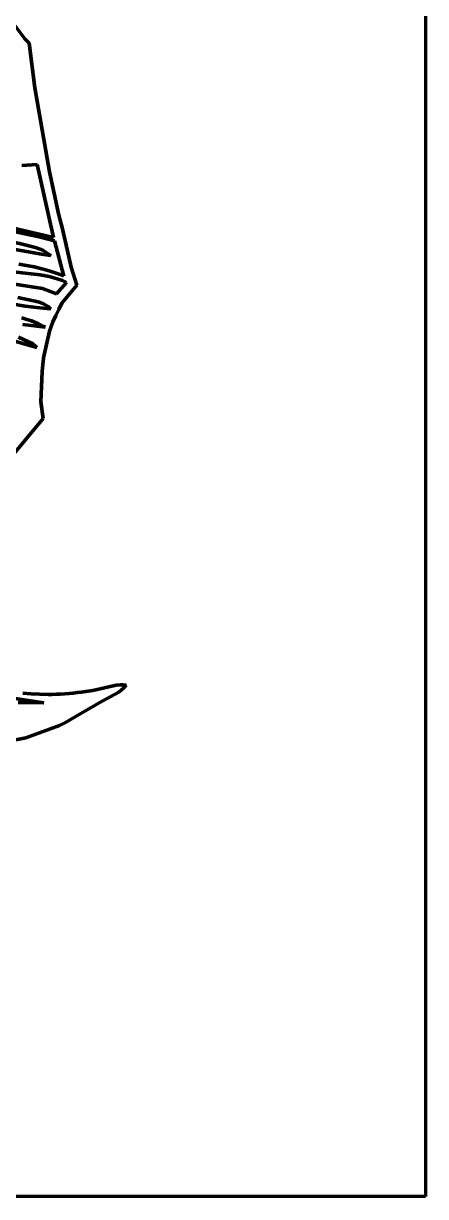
# Model space of a CAD drawing. Header units: millimetres. Extents: x 0 to 8.3, y 0 to 11.7.
# Drawn here: x 6.44 to 8.26, y 0 to 5.32 of the extents above; entities that cross this region are included whole.
import ezdxf

# ---------------------------------------------------------------- set-up
doc = ezdxf.new("R2010")
doc.units = ezdxf.units.MM
doc.layers.add('color#000000ff', color=7, linetype='CONTINUOUS', lineweight=100)
doc.layers.add('color#ffffffff', color=7, linetype='CONTINUOUS', lineweight=100)

msp = doc.modelspace()

# ---------------------------------------------------------------- linework, layer by layer
at = {"layer": 'color#000000ff'}
for p, q in [((6.3835, 5.333), (6.4466, 5.2501)), ((6.4466, 5.2501), (6.4657, 5.2298)), ((6.4657, 5.2298), (6.4915, 5.0276)), ((6.4915, 5.0276), (6.5588, 4.6458)), ((6.5014, 4.6801), (6.4319, 4.6746)), ((6.5768, 4.3481), (6.5014, 4.6801)), ((6.5588, 4.6458), (6.6008, 4.4505)), ((6.2702, 4.4194), (6.5768, 4.3481)), ((6.6008, 4.4505), (6.6149, 4.3941)), ((6.5109, 4.3512), (6.3883, 4.3769)), ((6.6149, 4.3941), (6.656, 4.2147)), ((6.5225, 4.2727), (6.3064, 4.3103)), ((6.396, 4.3268), (6.4404, 4.3171)), ((6.4404, 4.3171), (6.4697, 4.3096)), ((6.4697, 4.3096), (6.4989, 4.3012)), ((6.5804, 4.3337), (6.5109, 4.3512)), ((6.6237, 4.1733), (6.5804, 4.3337)), ((6.4989, 4.3012), (6.5278, 4.2917)), ((6.564, 4.2675), (6.5225, 4.2727)), ((6.5278, 4.2917), (6.564, 4.2675)), ((6.4195, 4.2285), (6.4889, 4.2153)), ((6.4889, 4.2153), (6.53, 4.2053)), ((6.53, 4.2053), (6.5572, 4.1975)), ((6.656, 4.2147), (6.6819, 4.1329)), ((6.117, 4.1805), (6.5256, 4.1179)), ((6.5164, 4.1797), (6.3409, 4.1985)), ((6.5569, 4.1716), (6.5164, 4.1797)), ((6.577, 4.1664), (6.5569, 4.1716)), ((6.5572, 4.1975), (6.584, 4.1887)), ((6.5968, 4.1604), (6.577, 4.1664)), ((6.584, 4.1887), (6.6106, 4.1788)), ((6.6164, 4.1534), (6.5968, 4.1604)), ((6.6106, 4.1788), (6.6237, 4.1733)), ((6.6357, 4.1453), (6.6164, 4.1534)), ((6.5256, 4.1179), (6.59, 4.0932)), ((6.59, 4.0932), (6.6357, 4.1453)), ((6.6819, 4.1329), (6.6134, 4.0513)), ((6.3309, 4.0575), (6.4472, 4.0375)), ((6.5067, 4.0574), (6.4137, 4.0768)), ((6.5274, 4.0497), (6.5067, 4.0574)), ((6.5421, 4.0421), (6.5274, 4.0497)), ((6.6134, 4.0513), (6.601, 4.0228)), ((6.4472, 4.0375), (6.514, 4.0292)), ((6.514, 4.0292), (6.5644, 4.025)), ((6.5514, 4.036), (6.5421, 4.0421)), ((6.5602, 4.0289), (6.5514, 4.036)), ((6.5644, 4.025), (6.5602, 4.0289)), ((6.5868, 3.9953), (6.5726, 3.9668)), ((6.601, 4.0228), (6.5868, 3.9953)), ((6.4551, 3.9776), (6.4333, 3.9838)), ((6.4372, 3.9544), (6.5378, 3.9415)), ((6.4765, 3.9705), (6.4551, 3.9776)), ((6.487, 3.9665), (6.4765, 3.9705)), ((6.4974, 3.9622), (6.487, 3.9665)), ((6.5077, 3.9576), (6.4974, 3.9622)), ((6.5179, 3.9526), (6.5077, 3.9576)), ((6.5279, 3.9472), (6.5179, 3.9526)), ((6.5378, 3.9415), (6.5279, 3.9472)), ((6.5726, 3.9668), (6.5586, 3.9238)), ((6.2845, 3.9108), (6.5003, 3.8506)), ((6.4831, 3.8668), (6.4168, 3.8973)), ((6.5586, 3.9238), (6.5313, 3.8028)), ((6.5003, 3.8506), (6.4831, 3.8668)), ((6.5313, 3.8028), (6.5253, 3.7413)), ((6.5253, 3.7413), (6.5193, 3.604)), ((6.5193, 3.604), (6.5286, 3.5275)), ((6.5286, 3.5275), (6.3578, 3.3231)), ((6.6846, 2.2848), (6.7036, 2.2875)), ((6.7036, 2.2875), (6.7225, 2.2906)), ((6.7225, 2.2906), (6.7542, 2.295)), ((6.7542, 2.295), (6.8603, 2.3185)), ((6.8726, 2.2878), (6.7967, 2.2463)), ((6.8603, 2.3185), (6.8794, 2.3201)), ((6.8933, 2.3053), (6.8726, 2.2878)), ((6.8794, 2.3201), (6.8923, 2.3202)), ((6.8923, 2.3202), (6.9052, 2.3193)), ((6.9052, 2.3193), (6.8933, 2.3053)), ((6.5115, 2.2424), (6.2351, 2.2833)), ((6.4153, 2.2396), (6.5325, 2.2388)), ((6.4372, 2.2827), (6.4753, 2.2797)), ((6.4753, 2.2797), (6.5134, 2.2777)), ((6.5325, 2.2388), (6.5115, 2.2424)), ((6.5134, 2.2777), (6.5515, 2.2769)), ((6.5515, 2.2769), (6.5705, 2.277)), ((6.5705, 2.277), (6.5896, 2.2774)), ((6.5896, 2.2774), (6.6086, 2.2781)), ((6.6086, 2.2781), (6.6276, 2.2792)), ((6.6276, 2.2792), (6.6466, 2.2807)), ((6.6466, 2.2807), (6.6656, 2.2825)), ((6.6656, 2.2825), (6.6846, 2.2848)), ((6.7967, 2.2463), (6.7001, 2.1908)), ((6.7001, 2.1908), (6.6305, 2.149)), ((6.6027, 2.1353), (6.45, 2.0793)), ((6.6305, 2.149), (6.6027, 2.1353)), ((6.45, 2.0793), (6.2742, 2.0456))]:
    msp.add_line(p, q, dxfattribs=at)
at = {"layer": 'color#ffffffff'}
for p, q in [((8.2639, 11.6806), (8.2639, 0)), ((6.4466, 5.2501), (6.3835, 5.333)), ((6.4657, 5.2298), (6.4466, 5.2501)), ((6.4915, 5.0276), (6.4657, 5.2298)), ((6.5588, 4.6458), (6.4915, 5.0276)), ((6.4319, 4.6746), (6.5014, 4.6801)), ((6.5014, 4.6801), (6.5768, 4.3481)), ((6.6008, 4.4505), (6.5588, 4.6458)), ((6.5768, 4.3481), (6.2702, 4.4194)), ((6.6149, 4.3941), (6.6008, 4.4505)), ((6.3883, 4.3769), (6.5109, 4.3512)), ((6.656, 4.2147), (6.6149, 4.3941)), ((6.3064, 4.3103), (6.5225, 4.2727)), ((6.4404, 4.3171), (6.396, 4.3268)), ((6.4697, 4.3096), (6.4404, 4.3171)), ((6.4989, 4.3012), (6.4697, 4.3096)), ((6.5109, 4.3512), (6.5804, 4.3337)), ((6.5804, 4.3337), (6.6237, 4.1733)), ((6.5278, 4.2917), (6.4989, 4.3012)), ((6.5225, 4.2727), (6.564, 4.2675)), ((6.564, 4.2675), (6.5278, 4.2917)), ((6.4889, 4.2153), (6.4195, 4.2285)), ((6.53, 4.2053), (6.4889, 4.2153)), ((6.5572, 4.1975), (6.53, 4.2053)), ((6.6819, 4.1329), (6.656, 4.2147)), ((6.5256, 4.1179), (6.117, 4.1805)), ((6.3409, 4.1985), (6.5164, 4.1797)), ((6.5164, 4.1797), (6.5569, 4.1716)), ((6.5569, 4.1716), (6.577, 4.1664)), ((6.584, 4.1887), (6.5572, 4.1975)), ((6.577, 4.1664), (6.5968, 4.1604)), ((6.6106, 4.1788), (6.584, 4.1887)), ((6.5968, 4.1604), (6.6164, 4.1534)), ((6.6237, 4.1733), (6.6106, 4.1788)), ((6.6164, 4.1534), (6.6357, 4.1453)), ((6.59, 4.0932), (6.5256, 4.1179)), ((6.6357, 4.1453), (6.59, 4.0932)), ((6.6134, 4.0513), (6.6819, 4.1329)), ((6.4472, 4.0375), (6.3309, 4.0575)), ((6.4137, 4.0768), (6.5067, 4.0574)), ((6.5067, 4.0574), (6.5274, 4.0497)), ((6.5274, 4.0497), (6.5421, 4.0421)), ((6.601, 4.0228), (6.6134, 4.0513)), ((6.514, 4.0292), (6.4472, 4.0375)), ((6.5644, 4.025), (6.514, 4.0292)), ((6.5421, 4.0421), (6.5514, 4.036)), ((6.5514, 4.036), (6.5602, 4.0289)), ((6.5602, 4.0289), (6.5644, 4.025)), ((6.5726, 3.9668), (6.5868, 3.9953)), ((6.5868, 3.9953), (6.601, 4.0228)), ((6.4333, 3.9838), (6.4551, 3.9776)), ((6.5378, 3.9415), (6.4372, 3.9544)), ((6.4551, 3.9776), (6.4765, 3.9705)), ((6.4765, 3.9705), (6.487, 3.9665)), ((6.487, 3.9665), (6.4974, 3.9622)), ((6.4974, 3.9622), (6.5077, 3.9576)), ((6.5077, 3.9576), (6.5179, 3.9526)), ((6.5179, 3.9526), (6.5279, 3.9472)), ((6.5279, 3.9472), (6.5378, 3.9415)), ((6.5586, 3.9238), (6.5726, 3.9668)), ((6.5003, 3.8506), (6.2845, 3.9108)), ((6.4168, 3.8973), (6.4831, 3.8668)), ((6.5313, 3.8028), (6.5586, 3.9238)), ((6.4831, 3.8668), (6.5003, 3.8506)), ((6.5253, 3.7413), (6.5313, 3.8028)), ((6.5193, 3.604), (6.5253, 3.7413)), ((6.5286, 3.5275), (6.5193, 3.604)), ((6.3578, 3.3231), (6.5286, 3.5275)), ((6.7036, 2.2875), (6.6846, 2.2848)), ((6.7225, 2.2906), (6.7036, 2.2875)), ((6.7542, 2.295), (6.7225, 2.2906)), ((6.8603, 2.3185), (6.7542, 2.295)), ((6.7967, 2.2463), (6.8726, 2.2878)), ((6.8794, 2.3201), (6.8603, 2.3185)), ((6.8726, 2.2878), (6.8933, 2.3053)), ((6.8923, 2.3202), (6.8794, 2.3201)), ((6.9052, 2.3193), (6.8923, 2.3202)), ((6.8933, 2.3053), (6.9052, 2.3193)), ((6.2351, 2.2833), (6.5115, 2.2424)), ((6.5325, 2.2388), (6.4153, 2.2396)), ((6.4753, 2.2797), (6.4372, 2.2827)), ((6.5134, 2.2777), (6.4753, 2.2797)), ((6.5115, 2.2424), (6.5325, 2.2388)), ((6.5515, 2.2769), (6.5134, 2.2777)), ((6.5705, 2.277), (6.5515, 2.2769)), ((6.5896, 2.2774), (6.5705, 2.277)), ((6.6086, 2.2781), (6.5896, 2.2774)), ((6.6276, 2.2792), (6.6086, 2.2781)), ((6.6466, 2.2807), (6.6276, 2.2792)), ((6.6656, 2.2825), (6.6466, 2.2807)), ((6.6846, 2.2848), (6.6656, 2.2825)), ((6.7001, 2.1908), (6.7967, 2.2463)), ((6.6305, 2.149), (6.7001, 2.1908)), ((6.45, 2.0793), (6.6027, 2.1353)), ((6.6027, 2.1353), (6.6305, 2.149)), ((6.2742, 2.0456), (6.45, 2.0793)), ((8.2639, 0), (0, 0))]:
    msp.add_line(p, q, dxfattribs=at)

doc.saveas('drawing.dxf')
